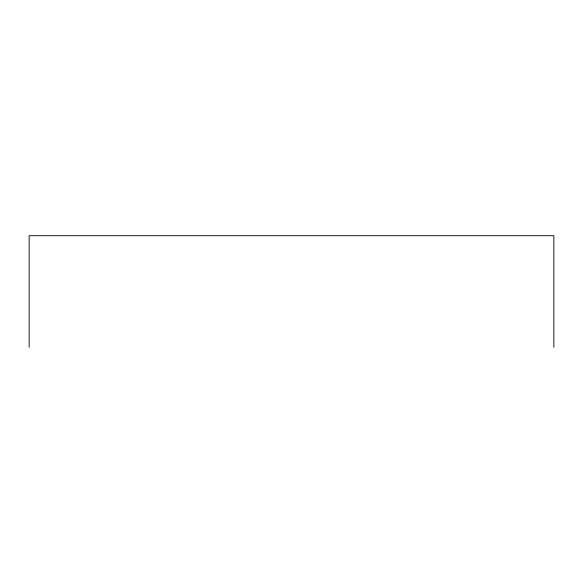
<?xml version="1.0" encoding="UTF-8"?>
<svg xmlns="http://www.w3.org/2000/svg" width="583" height="583" viewBox="0 0 583 583"><rect width="100%" height="100%" fill="white"/><g stroke="black" fill="none" stroke-linecap="round" stroke-linejoin="round"><path stroke-width="0.87" d="M553.85 347.293L553.85 235.707L29.15 235.707L29.15 347.293"/></g></svg>
